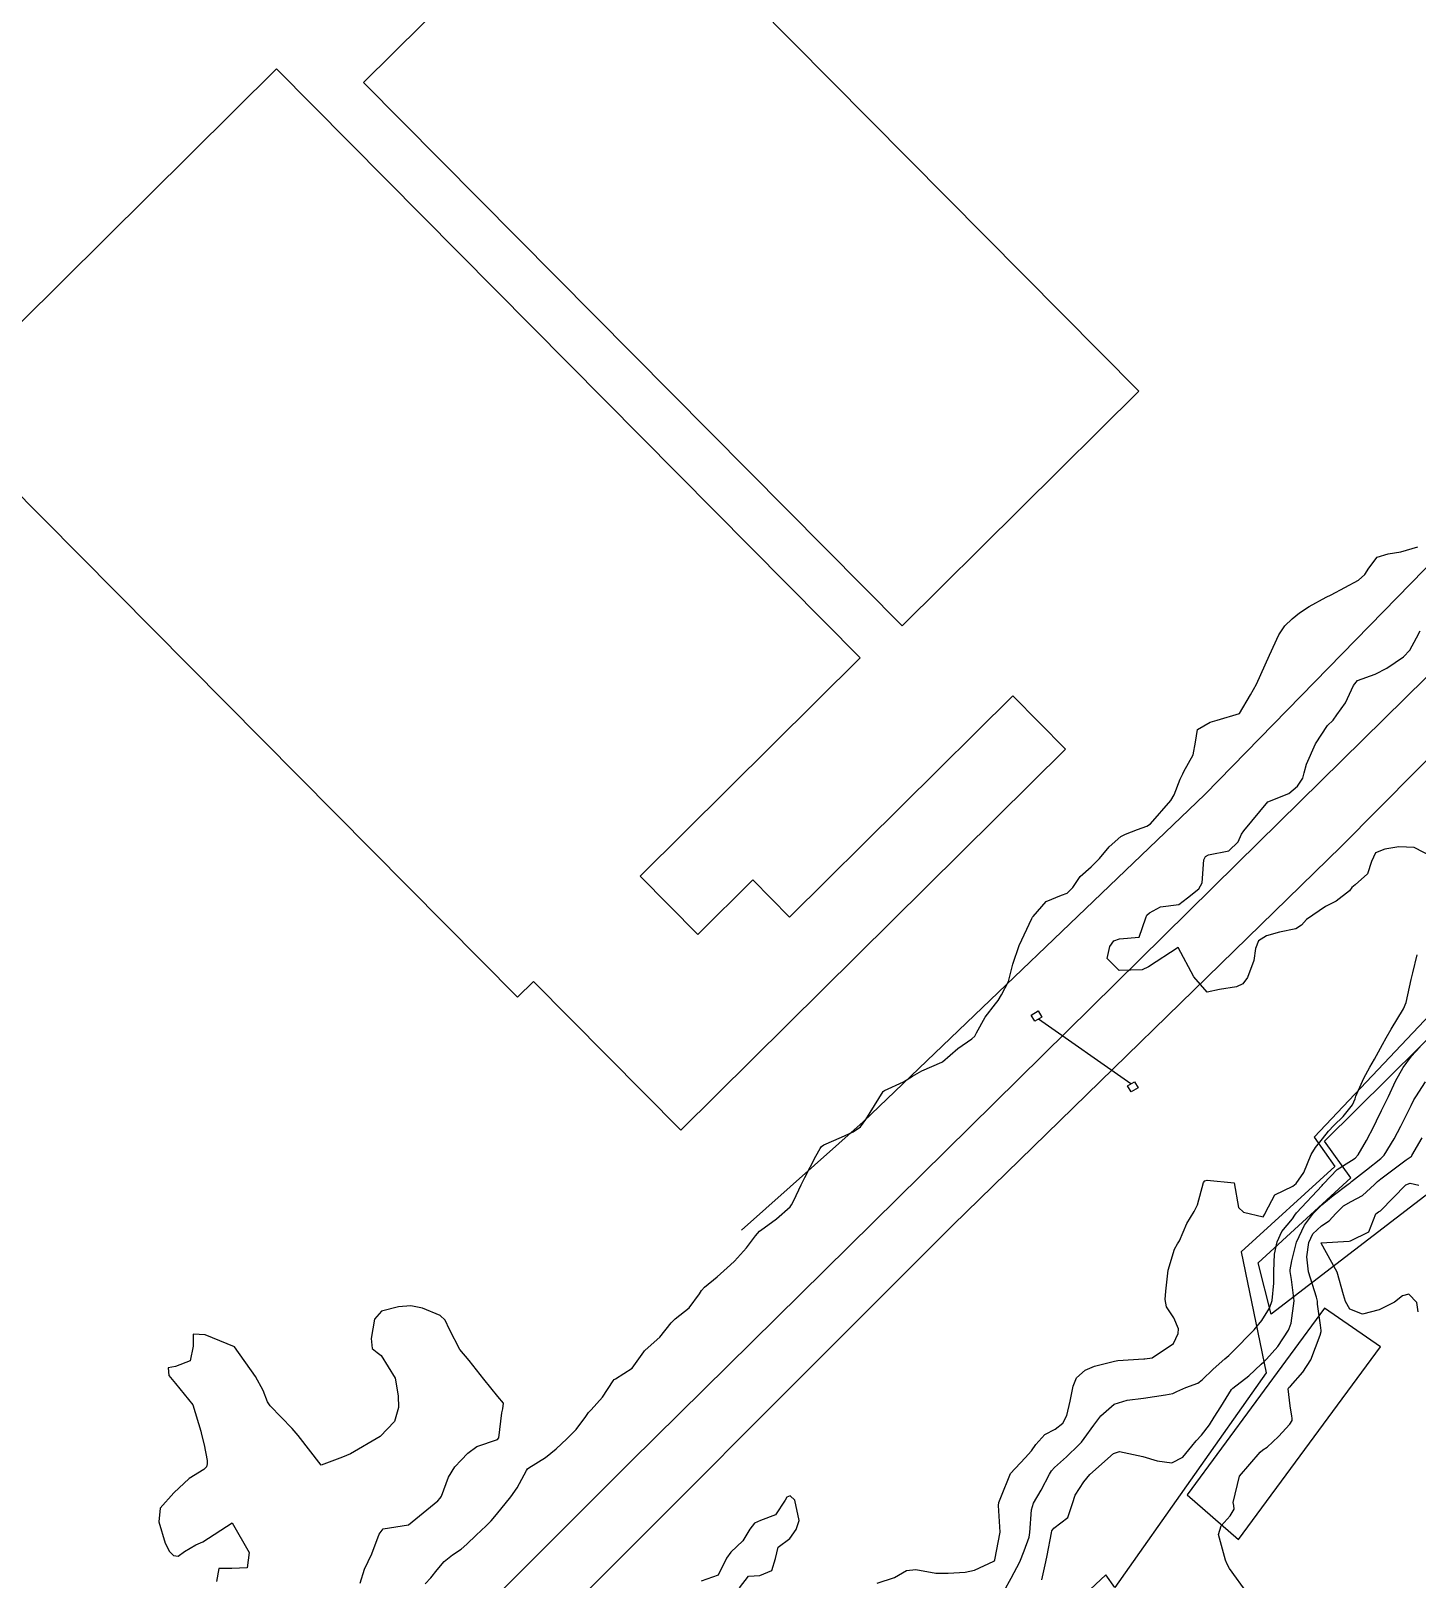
# Model space of a CAD drawing. Header units: metres. Extents: x 307586 to 320046, y 7427249 to 7434250.
# Drawn here: x 315339.7 to 315434.2, y 7432294.3 to 7432399.9 of the extents above; entities that cross this region are included whole.
import ezdxf

# ---------------------------------------------------------------- set-up
doc = ezdxf.new("R2010")
doc.units = ezdxf.units.M
doc.header["$MEASUREMENT"] = 0
for name, color, linetype in [('Curvas de Nivel 1m', 11, 'Continuous'), ('Curvas de Nivel 5m', 15, 'Continuous'), ('Divisa', 42, 'FENCELINE2'), ('Edificações', 30, 'Continuous'), ('Linha Férrea', 20, 'Continuous'), ('Portico', 45, 'Continuous')]:
    doc.layers.add(name, color=color, linetype=linetype)
doc.linetypes.add('FENCELINE2', pattern='A,0.25,-0.1,[132,ltypeshp.shx,S=0.1,R=0,X=-0.1,Y=0],-0.1,1', length=1.45)

msp = doc.modelspace()

# ---------------------------------------------------------------- linework, layer by layer
at = {"layer": 'Curvas de Nivel 1m', "flags": 128}
for points, elevation in [([(315436.01, 7432343.16), (315434.03, 7432344.19), (315432.99, 7432344.24), (315432.03, 7432344.06), (315431.4, 7432343.83), (315431.13, 7432343.22), (315430.84, 7432342.39), (315430, 7432341.63), (315429.78, 7432341.45), (315429.62, 7432341.23), (315428.71, 7432340.52), (315427.98, 7432340.16), (315426.7, 7432339.27), (315426.35, 7432338.89), (315425.96, 7432338.63), (315424.84, 7432338.41), (315423.96, 7432338.16), (315423.43, 7432337.83), (315423.21, 7432337.31), (315423.11, 7432336.49), (315422.67, 7432335.32), (315422.35, 7432334.89), (315421.91, 7432334.69), (315420.76, 7432334.5), (315419.91, 7432334.33), (315419, 7432335.36), (315417.94, 7432337.37), (315415.93, 7432336.05), (315415.49, 7432335.84), (315413.93, 7432335.8), (315413.11, 7432336.61), (315413.29, 7432337.43), (315413.56, 7432337.82), (315413.95, 7432337.95), (315415.28, 7432338.08), (315415.73, 7432339.4), (315415.8, 7432339.57), (315415.98, 7432339.72), (315416.73, 7432340.14), (315417.98, 7432340.29), (315418.59, 7432340.76), (315419.35, 7432341.36), (315419.57, 7432341.78), (315419.69, 7432343.35), (315419.8, 7432343.57), (315420.02, 7432343.69), (315421.4, 7432343.96), (315422.03, 7432344.56), (315422.27, 7432345.1), (315422.42, 7432345.32), (315424.06, 7432347.3), (315425.49, 7432347.87), (315426.08, 7432348.37), (315426.45, 7432348.91), (315426.53, 7432349.27), (315426.69, 7432349.86), (315427.31, 7432351.26), (315428.13, 7432352.51), (315428.5, 7432352.87), (315428.77, 7432353.24), (315429.35, 7432354.04), (315429.89, 7432355.23), (315430.17, 7432355.57), (315431.38, 7432356), (315432.17, 7432356.41), (315433.3, 7432357.19), (315433.73, 7432357.64), (315434.2, 7432358.48), (315434.44, 7432358.95)], 731), ([(315397.42, 7432294.03), (315398.61, 7432294.41), (315399.43, 7432294.9), (315400.06, 7432294.96), (315401.43, 7432294.71), (315402.27, 7432294.72), (315403.43, 7432294.79), (315404.06, 7432294.91), (315405.37, 7432295.52), (315405.41, 7432295.55), (315405.44, 7432295.61), (315405.81, 7432297.51), (315405.69, 7432299.32), (315405.71, 7432299.52), (315405.86, 7432299.88), (315406.52, 7432301.5), (315407.52, 7432302.58), (315407.95, 7432303.06), (315408.25, 7432303.48), (315408.86, 7432304.16), (315409.55, 7432304.53), (315410.08, 7432304.94), (315410.36, 7432305.46), (315410.59, 7432306.44), (315410.79, 7432307.46), (315411.02, 7432308.02), (315411.6, 7432308.55), (315412.23, 7432308.82), (315413.61, 7432309.17), (315413.83, 7432309.2), (315415.61, 7432309.33), (315415.68, 7432309.33), (315416.17, 7432309.39), (315417.62, 7432310.36), (315417.94, 7432311.05), (315417.96, 7432311.37), (315417.64, 7432312.11), (315417.14, 7432312.87), (315417.06, 7432313.38), (315417.1, 7432313.94), (315417.27, 7432315.38), (315417.7, 7432316.8), (315417.9, 7432317.16), (315418.03, 7432317.37), (315418.54, 7432318.54), (315419.03, 7432319.36), (315419.26, 7432319.83), (315419.68, 7432321.35), (315419.75, 7432321.45), (315419.92, 7432321.51), (315421.75, 7432321.33), (315422.06, 7432319.65), (315422.4, 7432319.32), (315423.73, 7432319), (315423.85, 7432319.18), (315423.9, 7432319.3), (315424.53, 7432320.51), (315425.75, 7432321.1), (315425.99, 7432321.28), (315426.52, 7432322.02), (315427, 7432323.26), (315427.31, 7432323.73), (315427.79, 7432324.32), (315428.19, 7432324.85), (315428.56, 7432325.24), (315429.2, 7432325.84), (315429.82, 7432326.63), (315430, 7432327.05), (315430.06, 7432327.23), (315430.6, 7432328.47), (315431.02, 7432329.22), (315431.33, 7432329.75), (315431.87, 7432330.76), (315432.13, 7432331.21), (315432.47, 7432331.8), (315433.31, 7432333.19), (315433.48, 7432333.61), (315433.82, 7432335.18), (315433.93, 7432335.65), (315434.24, 7432336.87)], 731), ([(315406.08, 7432293.51), (315406.56, 7432294.37), (315407.14, 7432295.49), (315407.45, 7432296.23), (315407.78, 7432297.17), (315407.83, 7432297.49), (315407.94, 7432299.03), (315408.08, 7432299.48), (315408.61, 7432300.37), (315409.16, 7432301.47), (315409.3, 7432301.69), (315409.52, 7432301.91), (315410.34, 7432302.65), (315411.18, 7432303.45), (315411.35, 7432303.64), (315411.54, 7432303.89), (315412.19, 7432304.8), (315412.66, 7432305.43), (315413.57, 7432306.24), (315414.47, 7432306.51), (315415.58, 7432306.64), (315417.08, 7432306.88), (315417.58, 7432306.97), (315417.86, 7432307.09), (315418.46, 7432307.36), (315419.28, 7432307.66), (315419.59, 7432307.89), (315420.32, 7432308.63), (315421.12, 7432309.33), (315421.39, 7432309.56), (315421.62, 7432309.78), (315423.12, 7432311.31), (315423.64, 7432311.93), (315424.18, 7432312.77), (315424.36, 7432313.29), (315424.47, 7432314.49), (315424.46, 7432315.29), (315424.52, 7432316.47), (315424.69, 7432317.29), (315425, 7432318), (315425.73, 7432318.87), (315425.9, 7432319.11), (315426.02, 7432319.28), (315427.75, 7432321.15), (315427.8, 7432321.2), (315427.86, 7432321.25), (315428.78, 7432322.23), (315429.77, 7432322.85), (315430, 7432323), (315430.21, 7432323.23), (315430.79, 7432324.21), (315431.3, 7432325.22), (315431.47, 7432325.55), (315431.81, 7432326.26), (315432.28, 7432327.2), (315432.77, 7432328.26), (315433.28, 7432329.19), (315433.86, 7432329.95), (315434.44, 7432330.6)], 732), ([(315408.64, 7432294.26), (315408.93, 7432295.48), (315409.02, 7432295.91), (315409.3, 7432297.47), (315409.34, 7432297.6), (315409.47, 7432297.78), (315410.43, 7432298.51), (315410.73, 7432299.46), (315410.93, 7432300.03), (315411.51, 7432300.94), (315411.92, 7432301.44), (315413.53, 7432302.88), (315413.95, 7432303), (315415.53, 7432302.66), (315416.5, 7432302.36), (315417.52, 7432302.23), (315418.26, 7432302.62), (315418.87, 7432303.36), (315419.16, 7432303.73), (315419.54, 7432304.13), (315420.08, 7432304.82), (315420.4, 7432305.34), (315420.86, 7432306.05), (315421.58, 7432307.23), (315421.68, 7432307.33), (315422.75, 7432308.16), (315423.61, 7432308.95), (315423.79, 7432309.12), (315423.97, 7432309.3), (315424.74, 7432310.17), (315425.46, 7432311.28), (315425.52, 7432311.4), (315425.64, 7432311.76), (315425.85, 7432313.28), (315425.67, 7432314.74), (315425.57, 7432315.28), (315425.57, 7432315.39), (315425.69, 7432316), (315426.02, 7432317.28), (315426.55, 7432318.44), (315427.17, 7432319.26), (315427.74, 7432319.83), (315428.51, 7432320.47), (315429.53, 7432321.23), (315429.66, 7432321.33), (315429.75, 7432321.41), (315430.78, 7432322.21), (315431.77, 7432322.98), (315431.99, 7432323.21), (315432.67, 7432324.32), (315433.13, 7432325.19), (315433.82, 7432326.6), (315434.02, 7432326.98), (315434.14, 7432327.18), (315434.81, 7432328.2)], 733), ([(315422.7, 7432293.31), (315421.44, 7432295.03), (315421.29, 7432295.33), (315421.17, 7432295.6), (315420.7, 7432297.34), (315420.87, 7432297.93), (315421.48, 7432298.61), (315421.75, 7432299.07), (315421.73, 7432299.33), (315421.7, 7432299.53), (315422.13, 7432301.32), (315423.53, 7432302.97), (315423.72, 7432303.11), (315424, 7432303.3), (315424.79, 7432304.04), (315425.56, 7432304.88), (315425.71, 7432305.13), (315425.71, 7432305.28), (315425.7, 7432305.41), (315425.57, 7432306.13), (315425.44, 7432307.28), (315425.49, 7432307.38), (315425.59, 7432307.47), (315426.44, 7432308.42), (315426.98, 7432309.26), (315427.63, 7432310.94), (315427.7, 7432311.18), (315427.7, 7432311.25), (315427.64, 7432311.63), (315427.44, 7432313.04), (315427.44, 7432313.25), (315427.38, 7432313.53), (315426.83, 7432315.26), (315426.71, 7432316.28), (315426.86, 7432317.26), (315427.13, 7432317.84), (315427.72, 7432318.4), (315428.24, 7432318.73), (315428.69, 7432319.24), (315429.21, 7432319.76), (315429.74, 7432320.06), (315430.51, 7432320.46), (315431.33, 7432321.21), (315431.54, 7432321.42), (315431.76, 7432321.59), (315433.49, 7432322.9), (315433.77, 7432323.08), (315433.84, 7432323.11), (315433.88, 7432323.18), (315434.58, 7432324.39)], 734), ([(315362.18, 7432294.04), (315362.48, 7432294.98), (315362.98, 7432296.03), (315363.46, 7432297.38), (315363.74, 7432297.74), (315365.46, 7432298), (315367.48, 7432299.65), (315367.63, 7432299.82), (315367.73, 7432299.97), (315368.2, 7432301.26), (315368.62, 7432301.96), (315369.07, 7432302.41), (315369.52, 7432302.9), (315370.13, 7432303.34), (315371.53, 7432303.82), (315371.64, 7432303.93), (315371.84, 7432305.65), (315371.9, 7432305.92), (315371.95, 7432306.31), (315371.57, 7432306.75), (315370.61, 7432307.94), (315369.6, 7432309.22), (315368.97, 7432309.96), (315368.27, 7432311.32), (315367.96, 7432311.97), (315367.64, 7432312.28), (315366.43, 7432312.77), (315365.64, 7432312.93), (315364.78, 7432312.87), (315363.64, 7432312.57), (315363.15, 7432312.03), (315362.93, 7432310.71), (315362.99, 7432310.03), (315363.33, 7432309.75), (315363.6, 7432309.54), (315364.56, 7432308.01), (315364.77, 7432306.81), (315364.78, 7432306.01), (315364.51, 7432305.05), (315363.53, 7432304.02), (315361.52, 7432302.85), (315360.97, 7432302.61), (315359.51, 7432302.07), (315357.94, 7432304.09), (315357.54, 7432304.57), (315356.04, 7432306.11), (315355.85, 7432306.4), (315355.57, 7432307.17), (315355.05, 7432308.13), (315353.6, 7432310.14), (315351.61, 7432310.97), (315350.78, 7432311.01), (315350.8, 7432310.18), (315350.59, 7432309.19), (315349.59, 7432308.8), (315349.08, 7432308.7), (315349.12, 7432308.19), (315349.58, 7432307.65), (315350.76, 7432306.18), (315351.31, 7432304.39), (315351.35, 7432304.17), (315351.53, 7432303.46), (315351.74, 7432302.39), (315351.75, 7432302.17), (315351.71, 7432301.97), (315351.51, 7432301.78), (315350.52, 7432301.16), (315349.48, 7432300.19), (315348.53, 7432299.15), (315348.44, 7432298.2), (315348.89, 7432296.75), (315349.17, 7432296.19), (315349.44, 7432295.92), (315349.76, 7432295.87), (315350.21, 7432296.18), (315350.98, 7432296.64), (315351.45, 7432296.85), (315353.46, 7432298.14), (315354.61, 7432296.13), (315354.47, 7432295.08), (315353.43, 7432295.02), (315352.55, 7432295.03), (315352.37, 7432294.15)], 729)]:
    msp.add_lwpolyline(points, dxfattribs=dict(at, elevation=elevation))
at = {"layer": 'Curvas de Nivel 5m', "flags": 128}
for points, elevation in [([(315366.61, 7432293.98), (315367, 7432294.39), (315367.43, 7432294.93), (315367.9, 7432295.5), (315368.48, 7432295.96), (315369.05, 7432296.35), (315369.45, 7432296.69), (315370.09, 7432297.31), (315370.77, 7432297.94), (315371.11, 7432298.29), (315371.47, 7432298.71), (315372.45, 7432299.92), (315372.88, 7432300.52), (315373.51, 7432301.72), (315373.58, 7432301.83), (315373.67, 7432301.9), (315374.81, 7432302.59), (315375.53, 7432303.18), (315376.27, 7432303.87), (315376.89, 7432304.51), (315377.56, 7432305.39), (315377.75, 7432305.66), (315377.93, 7432305.85), (315378.7, 7432306.71), (315379.43, 7432307.83), (315379.5, 7432307.92), (315379.58, 7432307.97), (315380.73, 7432308.68), (315381.52, 7432309.81), (315381.55, 7432309.87), (315381.6, 7432309.92), (315382.6, 7432310.81), (315383.37, 7432311.78), (315383.64, 7432312.04), (315384.6, 7432312.81), (315385.3, 7432313.76), (315385.44, 7432313.98), (315385.66, 7432314.21), (315386.51, 7432314.91), (315387.42, 7432315.73), (315387.69, 7432315.99), (315388.52, 7432316.89), (315389.13, 7432317.72), (315389.39, 7432318.03), (315389.71, 7432318.26), (315390.55, 7432318.86), (315391.49, 7432319.69), (315391.59, 7432319.83), (315391.73, 7432320.11), (315392.25, 7432321.18), (315392.5, 7432321.68), (315393.24, 7432323.14), (315393.53, 7432323.66), (315393.63, 7432323.81), (315393.78, 7432323.91), (315395, 7432324.44), (315395.79, 7432324.81), (315396.28, 7432325.15), (315396.64, 7432325.63), (315397.82, 7432327.54), (315397.86, 7432327.57), (315397.92, 7432327.61), (315399.21, 7432328.22), (315399.83, 7432328.6), (315400.46, 7432328.96), (315401.84, 7432329.54), (315401.88, 7432329.57), (315402.93, 7432330.49), (315403.87, 7432331.13), (315404.08, 7432331.32), (315404.2, 7432331.54), (315404.79, 7432332.62), (315405.5, 7432333.52), (315405.67, 7432333.75), (315405.9, 7432334.13), (315406.37, 7432335.06), (315406.48, 7432335.51), (315406.66, 7432336.24), (315407.1, 7432337.5), (315407.96, 7432339.35), (315408.01, 7432339.44), (315408.05, 7432339.49), (315408.95, 7432340.5), (315409.98, 7432340.93), (315410.38, 7432341.08), (315410.77, 7432341.46), (315411.26, 7432342.2), (315412.01, 7432342.87), (315412.58, 7432343.44), (315413.24, 7432344.22), (315414.04, 7432344.93), (315414.35, 7432345.1), (315415.17, 7432345.41), (315415.81, 7432345.64), (315416.05, 7432345.79), (315417.44, 7432347.38), (315417.67, 7432347.78), (315418.08, 7432348.84), (315418.25, 7432349.21), (315418.33, 7432349.37), (315418.96, 7432350.51), (315419.13, 7432351.36), (315419.25, 7432352.23), (315420.13, 7432352.73), (315420.61, 7432352.86), (315422.13, 7432353.33), (315422.87, 7432354.6), (315423.29, 7432355.31), (315424.18, 7432357.3), (315424.8, 7432358.69), (315425.22, 7432359.29), (315425.72, 7432359.78), (315426.22, 7432360.18), (315426.88, 7432360.62), (315428.04, 7432361.26), (315428.16, 7432361.33), (315428.23, 7432361.35), (315428.38, 7432361.4), (315430.24, 7432362.41), (315430.67, 7432362.8), (315430.94, 7432363.22), (315431.5, 7432363.98), (315432.27, 7432364.2), (315433.12, 7432364.34), (315434.28, 7432364.68)], 730), ([(315434.3, 7432312.52), (315434.21, 7432313.17), (315433.66, 7432313.74), (315433.23, 7432313.62), (315432.7, 7432313.19), (315431.65, 7432312.66), (315430.51, 7432312.36), (315429.65, 7432312.72), (315429.36, 7432313.23), (315429.21, 7432313.68), (315428.79, 7432315.24), (315427.7, 7432317.2), (315427.69, 7432317.24), (315429.59, 7432317.35), (315429.7, 7432317.36), (315430.94, 7432317.99), (315431.41, 7432319.21), (315431.61, 7432319.34), (315431.73, 7432319.41), (315433.46, 7432321.18), (315433.75, 7432321.31), (315434.34, 7432321.17)], 735), ([(315388.04, 7432293.72), (315388.64, 7432294.51), (315389.43, 7432294.55), (315390.25, 7432294.89), (315390.49, 7432295.7), (315390.67, 7432296.48), (315391.46, 7432297.08), (315391.89, 7432297.68), (315392.1, 7432298.31), (315391.81, 7432299.69), (315391.49, 7432299.99), (315391.27, 7432299.9), (315391.16, 7432299.69), (315390.48, 7432298.69), (315389.47, 7432298.31), (315389.05, 7432298.13), (315388.73, 7432297.72), (315388.27, 7432296.91), (315387.45, 7432296.14), (315387.16, 7432295.73), (315386.59, 7432294.57), (315385.42, 7432294.16)], 730)]:
    msp.add_lwpolyline(points, dxfattribs=dict(at, elevation=elevation))
at = {"layer": 'Divisa'}
msp.add_lwpolyline([(315388.17, 7432318.1), (315396.46, 7432325.48), (315419.76, 7432347.8), (315448.76, 7432377.5), (315477.05, 7432404.57), (315502.45, 7432430.22), (315527.84, 7432458.63), (315534.38, 7432465.26), (315544.25, 7432476.48), (315563.74, 7432498.18), (315587.36, 7432522.58), (315617.02, 7432545.61), (315635.23, 7432557.54), (315664.71, 7432576.19), (315676.6, 7432582.45), (315697.83, 7432593.99, 0.04075), (315710.09, 7432600.97, -0.067472), (315715.57, 7432603.79, -0.002065), (315753.8, 7432617.17, -0.015065), (315774.11, 7432623.51)], format="xyb", dxfattribs=at)
msp.add_lwpolyline([(315445.42, 7432343.69), (315427.21, 7432324.43), (315428.63, 7432322.43), (315422.24, 7432316.62), (315423.95, 7432308.36), (315413.62, 7432293.73), (315413, 7432294.59), (315388.69, 7432271.84), (315375.51, 7432262.57), (315358.55, 7432248.06), (315346.68, 7432238.49), (315331.91, 7432227.88), (315303.03, 7432204.1), (315306.91, 7432199.88), (315288.17, 7432178.89), (315279.12, 7432166.66), (315264.05, 7432144.73)], dxfattribs=at)
at = {"layer": 'Edificações'}
for points in [[(315378.55, 7432412.35), (315362.4, 7432396.34), (315399.12, 7432359.29), (315415.27, 7432375.3)], [(315418.55, 7432300.06), (315422.06, 7432297.01), (315431.74, 7432310.15), (315427.91, 7432312.78)]]:
    msp.add_lwpolyline(points, close=True, dxfattribs=at)
for points in [[(315374, 7432335.05), (315384.04, 7432324.91), (315391.3, 7432332.11), (315410.26, 7432350.9), (315406.67, 7432354.52), (315391.45, 7432339.44), (315388.94, 7432341.97), (315385.2, 7432338.26), (315381.26, 7432342.24), (315396.26, 7432357.11), (315356.46, 7432397.27), (315333.11, 7432374.12), (315372.91, 7432333.97), (315374, 7432335.05)], [(315436.91, 7432322.07), (315424.29, 7432312.38), (315423.4, 7432315.86), (315429.71, 7432321.67), (315427.93, 7432324.17), (315438.77, 7432334.88)]]:
    msp.add_lwpolyline(points, dxfattribs=at)
at = {"layer": 'Linha Férrea'}
for points in [[(315207.99, 7432156.93), (315222.39, 7432165.54), (315244.63, 7432179.62), (315270.26, 7432198.44), (315290.68, 7432215.8), (315314.61, 7432237.34), (315338.2, 7432260.25), (315363.15, 7432284.86), (315380.62, 7432302.33), (315421.95, 7432343.07), (315467.8, 7432388.2)], [(315220.75, 7432159.72), (315235.77, 7432168.63), (315252.1, 7432179.56), (315268.12, 7432191.33), (315279.88, 7432200.8), (315296.39, 7432215.19), (315312.55, 7432230.2), (315337.07, 7432253.57), (315371.38, 7432287.22), (315402.59, 7432318.44), (315429.06, 7432344.26), (315465.17, 7432380.68)]]:
    msp.add_lwpolyline(points, dxfattribs=at)
at = {"layer": 'Portico'}
for points in [[(315408.65, 7432332.62), (315408.17, 7432332.34), (315407.92, 7432332.75), (315408.4, 7432333.04)], [(315415.21, 7432327.81), (315414.73, 7432327.52), (315414.48, 7432327.93), (315414.96, 7432328.22)]]:
    msp.add_lwpolyline(points, close=True, dxfattribs=at)
msp.add_lwpolyline([(315414.72, 7432328.07), (315408.41, 7432332.48)], dxfattribs=at)

doc.saveas('drawing.dxf')
